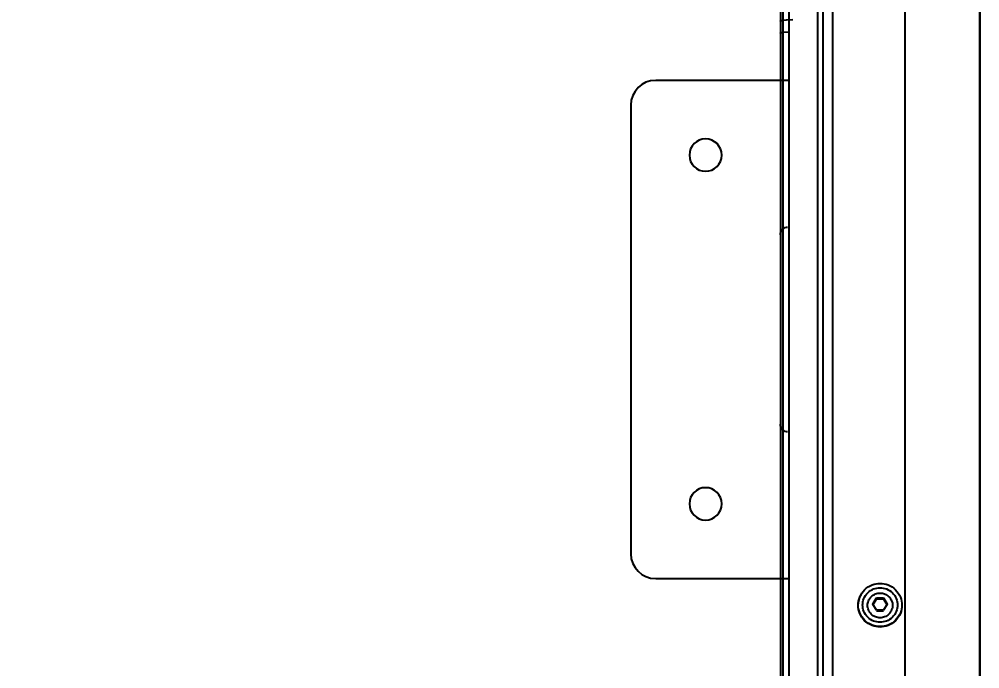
# Model space of a CAD drawing. Header units: millimetres. Extents: x 3109 to 13995, y 24552 to 39949.
# Drawn here: x 8411.8 to 8797.1, y 30964.3 to 31225.1 of the extents above; entities that cross this region are included whole.
import ezdxf

# ---------------------------------------------------------------- set-up
doc = ezdxf.new("R2010")
doc.units = ezdxf.units.MM
doc.header["$LTSCALE"] = 3
doc.layers.add('DomyÅ›lny', color=7, linetype='Continuous')
doc.styles.get("Standard").update_dxf_attribs({"font": 'arial.ttf'})
doc.dimstyles.new('MATEUSZ', dxfattribs={"dimtxt": 35, "dimasz": 16, "dimexe": 0.18, "dimexo": 0.0625, "dimgap": 0.09, "dimtad": 0, "dimdec": 0, "dimdsep": 46, "dimtxsty": 'Standard', "dimblk": 'DOT', "dimcen": 0.09, "dimse1": 1, "dimse2": 1, "dimadec": 0, "dimazin": 0, "dimtfac": 1, "dimtdec": 0, "dimtofl": 0, "dimtmove": 0, "dimatfit": 3, "dimfxl": 1, "dimtolj": 1, "dimtzin": 0, "dimlwd": 9, "dimlwe": 9, "dimarcsym": 0})

# ---------------------------------------------------------------- blocks, each defined once
blk = doc.blocks.new('_Dot')
at = {"color": 0, "linetype": 'ByBlock', "lineweight": -2}
blk.add_line((-0.5, 0), (-1, 0), dxfattribs=at)
at = {"color": 0, "linetype": 'ByBlock', "const_width": 0.5}
blk.add_lwpolyline([(-0.25, 0, 1), (0.25, 0, 1)], format="xyb", close=True, dxfattribs=at)
blk = doc.blocks.new('*D38')
at = {"color": 0, "lineweight": 9, "transparency": 16777216}
for p, q in [((8077.29, 31459.54), (8077.29, 30312.97)), ((8077.29, 28865.94), (8077.29, 30012.52))]:
    blk.add_line(p, q, dxfattribs=at)
at = {"layer": 'Defpoints', "color": 0, "transparency": 16777216}
for p in [(8767.1, 31475.54), (8077.29, 28849.94), (8767.1, 28849.94)]:
    blk.add_point(p, dxfattribs=at)
at = {"color": 0, "lineweight": 9, "transparency": 16777216, "xscale": 16, "yscale": 16, "zscale": 16}
for p, rotation in [((8077.29, 31475.54), 90), ((8077.29, 28849.94), 270)]:
    blk.add_blockref('_Dot', p, dxfattribs=dict(at, rotation=rotation))
at = {"color": 0, "transparency": 16777216, "insert": (8077.29, 30162.74), "char_height": 100, "attachment_point": 5, "rotation": 90}
blk.add_mtext('\\A1;2626', dxfattribs=at)

msp = doc.modelspace()

# ---------------------------------------------------------------- linework, layer by layer
at = {"layer": 'DomyÅ›lny'}
for p, q in [((8767.1, 31475.54), (8767.1, 28851.33)), ((8732.1, 28924.22), (8732.1, 31433.56)), ((8734.1, 31433.56), (8734.1, 28924.22)), ((8737.99, 31434.38), (8737.99, 28925.04)), ((8797.1, 28927.02), (8797.1, 31432.4)), ((8797.1, 31432.12), (8797.1, 28926.74)), ((8717.1, 31353), (8717.1, 29000.37)), ((8718.12, 31353.34), (8718.12, 29000.71)), ((8720.6, 29000.85), (8720.6, 31353.49)), ((8720.6, 31200.52), (8667.1, 31200.52)), ((8657.1, 31190.52), (8657.1, 31010.52)), ((8667.1, 31000.52), (8720.6, 31000.52)), ((8754.21, 30989.91), (8755.66, 30992.39)), ((8755.66, 30992.39), (8758.54, 30992.39)), ((8758.54, 30992.39), (8759.99, 30989.91)), ((8758.54, 30987.44), (8755.66, 30987.44))]:
    msp.add_line(p, q, dxfattribs=at)
for points in [[(8717.07, 31224.24, 0), (8717.08, 31224.26, 0), (8717.08, 31224.27, 0), (8717.09, 31224.29, 0), (8717.09, 31224.31, 0), (8717.11, 31224.32, 0), (8717.12, 31224.34, 0), (8717.16, 31224.37, 0), (8717.21, 31224.4, 0), (8717.34, 31224.47, 0), (8717.52, 31224.53, 0), (8718.04, 31224.65, 0), (8719.56, 31224.85, 0), (8722.07, 31224.94, 0)], [(8717.1, 31219.5, 0), (8717.1, 31219.51, 0), (8717.1, 31219.51, 0), (8717.1, 31219.52, 0), (8717.11, 31219.54, 0), (8717.11, 31219.55, 0), (8717.12, 31219.56, 0), (8717.13, 31219.57, 0), (8717.16, 31219.59, 0), (8717.2, 31219.62, 0), (8717.29, 31219.66, 0), (8717.57, 31219.74, 0), (8718.42, 31219.88, 0), (8720.35, 31219.97, 0)], [(8748.35, 30989.75, 0), (8748.42, 30990.86, 0), (8748.65, 30992.01, 0), (8749.05, 30993.15, 0), (8749.63, 30994.26, 0)], [(8757.1, 30984.8, 0), (8756.65, 30984.82, 0), (8756.19, 30984.88, 0), (8755.72, 30984.99, 0), (8755.26, 30985.14, 0), (8754.8, 30985.35, 0), (8754.36, 30985.6, 0), (8753.95, 30985.9, 0), (8753.56, 30986.25, 0), (8753.22, 30986.63, 0), (8752.91, 30987.04, 0), (8752.66, 30987.47, 0), (8752.45, 30987.92, 0), (8752.29, 30988.38, 0), (8752.18, 30988.85, 0), (8752.12, 30989.3, 0), (8752.1, 30989.75, 0), (8752.12, 30990.19, 0), (8752.18, 30990.65, 0), (8752.29, 30991.11, 0), (8752.45, 30991.57, 0), (8752.66, 30992.02, 0), (8752.91, 30992.46, 0), (8753.22, 30992.87, 0), (8753.56, 30993.25, 0), (8753.95, 30993.59, 0), (8754.36, 30993.89, 0), (8754.8, 30994.15, 0), (8755.26, 30994.35, 0), (8755.72, 30994.51, 0), (8756.19, 30994.62, 0), (8756.65, 30994.68, 0), (8757.1, 30994.7, 0)], [(8757.1, 30994.7, 0), (8757.55, 30994.68, 0), (8758.01, 30994.62, 0), (8758.47, 30994.51, 0), (8758.94, 30994.35, 0), (8759.39, 30994.15, 0), (8759.83, 30993.89, 0), (8760.25, 30993.59, 0), (8760.63, 30993.25, 0), (8760.98, 30992.87, 0), (8761.28, 30992.46, 0), (8761.54, 30992.02, 0), (8761.75, 30991.57, 0), (8761.91, 30991.11, 0), (8762.02, 30990.65, 0), (8762.08, 30990.19, 0), (8762.1, 30989.75, 0), (8762.08, 30989.3, 0), (8762.02, 30988.85, 0), (8761.91, 30988.38, 0), (8761.75, 30987.92, 0), (8761.54, 30987.47, 0), (8761.28, 30987.04, 0), (8760.98, 30986.63, 0), (8760.63, 30986.25, 0), (8760.25, 30985.9, 0), (8759.83, 30985.6, 0), (8759.39, 30985.35, 0), (8758.94, 30985.14, 0), (8758.47, 30984.99, 0), (8758.01, 30984.88, 0), (8757.55, 30984.82, 0), (8757.1, 30984.8, 0)], [(8765.85, 30989.75, 0), (8765.81, 30988.97, 0), (8765.7, 30988.17, 0), (8765.51, 30987.36, 0), (8765.23, 30986.56, 0), (8764.87, 30985.77, 0), (8764.42, 30985.01, 0), (8763.89, 30984.29, 0), (8763.29, 30983.62, 0), (8762.61, 30983.02, 0), (8761.89, 30982.49, 0), (8761.12, 30982.05, 0), (8760.32, 30981.69, 0), (8759.51, 30981.42, 0), (8758.69, 30981.23, 0), (8757.88, 30981.12, 0), (8757.1, 30981.08, 0), (8756.31, 30981.12, 0), (8755.51, 30981.23, 0), (8754.69, 30981.42, 0), (8753.88, 30981.69, 0), (8753.08, 30982.05, 0), (8752.31, 30982.49, 0), (8751.58, 30983.02, 0), (8750.91, 30983.62, 0), (8750.31, 30984.29, 0), (8749.77, 30985.01, 0), (8749.33, 30985.77, 0), (8748.96, 30986.56, 0), (8748.69, 30987.36, 0), (8748.49, 30988.17, 0), (8748.38, 30988.97, 0), (8748.35, 30989.75, 0)], [(8754.21, 30990.27, 0), (8755.66, 30992.75, 0)], [(8755.66, 30987.79, 0), (8754.21, 30990.27, 0)], [(8755.66, 30992.75, 0), (8758.54, 30992.75, 0)], [(8758.54, 30992.75, 0), (8759.99, 30990.27, 0)], [(8759.99, 30990.27, 0), (8758.54, 30987.79, 0)], [(8758.54, 30987.79, 0), (8755.66, 30987.79, 0)]]:
    msp.add_polyline3d(points, dxfattribs=at)
for points in [[(8757.1, 30998.58, 0), (8757.88, 30998.54, 0), (8758.69, 30998.43, 0), (8759.51, 30998.24, 0), (8760.32, 30997.97, 0), (8761.12, 30997.61, 0), (8761.89, 30997.17, 0), (8762.61, 30996.64, 0), (8763.29, 30996.04, 0), (8763.89, 30995.38, 0), (8764.42, 30994.66, 0), (8764.87, 30993.89, 0), (8765.23, 30993.1, 0), (8765.51, 30992.3, 0), (8765.7, 30991.49, 0), (8765.81, 30990.69, 0), (8765.85, 30989.91, 0), (8765.81, 30989.14, 0), (8765.7, 30988.34, 0), (8765.51, 30987.53, 0), (8765.23, 30986.72, 0), (8764.87, 30985.93, 0), (8764.42, 30985.17, 0), (8763.89, 30984.45, 0), (8763.29, 30983.79, 0), (8762.61, 30983.19, 0), (8761.89, 30982.66, 0), (8761.12, 30982.22, 0), (8760.32, 30981.86, 0), (8759.51, 30981.58, 0), (8758.69, 30981.39, 0), (8757.88, 30981.28, 0), (8757.1, 30981.25, 0), (8756.31, 30981.28, 0), (8755.51, 30981.39, 0), (8754.69, 30981.58, 0), (8753.88, 30981.86, 0), (8753.08, 30982.22, 0), (8752.31, 30982.66, 0), (8751.58, 30983.19, 0), (8750.91, 30983.79, 0), (8750.31, 30984.45, 0), (8749.77, 30985.17, 0), (8749.33, 30985.93, 0), (8748.96, 30986.72, 0), (8748.69, 30987.53, 0), (8748.49, 30988.34, 0), (8748.38, 30989.14, 0), (8748.35, 30989.91, 0), (8748.38, 30990.69, 0), (8748.49, 30991.49, 0), (8748.69, 30992.3, 0), (8748.96, 30993.1, 0), (8749.33, 30993.89, 0), (8749.77, 30994.66, 0), (8750.31, 30995.38, 0), (8750.91, 30996.04, 0), (8751.58, 30996.64, 0), (8752.31, 30997.17, 0), (8753.08, 30997.61, 0), (8753.88, 30997.97, 0), (8754.69, 30998.24, 0), (8755.51, 30998.43, 0), (8756.31, 30998.54, 0)], [(8757.1, 30996.85, 0), (8757.73, 30996.82, 0), (8758.37, 30996.73, 0), (8759.02, 30996.58, 0), (8759.68, 30996.36, 0), (8760.31, 30996.07, 0), (8760.93, 30995.72, 0), (8761.51, 30995.3, 0), (8762.05, 30994.82, 0), (8762.53, 30994.28, 0), (8762.96, 30993.71, 0), (8763.32, 30993.1, 0), (8763.61, 30992.47, 0), (8763.83, 30991.82, 0), (8763.98, 30991.18, 0), (8764.07, 30990.54, 0), (8764.1, 30989.91, 0), (8764.07, 30989.29, 0), (8763.98, 30988.65, 0), (8763.83, 30988.01, 0), (8763.61, 30987.36, 0), (8763.32, 30986.73, 0), (8762.96, 30986.12, 0), (8762.53, 30985.55, 0), (8762.05, 30985.01, 0), (8761.51, 30984.53, 0), (8760.93, 30984.11, 0), (8760.31, 30983.76, 0), (8759.68, 30983.47, 0), (8759.02, 30983.25, 0), (8758.37, 30983.1, 0), (8757.73, 30983.01, 0), (8757.1, 30982.98, 0), (8756.47, 30983.01, 0), (8755.82, 30983.1, 0), (8755.17, 30983.25, 0), (8754.52, 30983.47, 0), (8753.88, 30983.76, 0), (8753.27, 30984.11, 0), (8752.69, 30984.53, 0), (8752.15, 30985.01, 0), (8751.66, 30985.55, 0), (8751.24, 30986.12, 0), (8750.88, 30986.73, 0), (8750.59, 30987.36, 0), (8750.37, 30988.01, 0), (8750.22, 30988.65, 0), (8750.13, 30989.29, 0), (8750.1, 30989.91, 0), (8750.13, 30990.54, 0), (8750.22, 30991.18, 0), (8750.37, 30991.82, 0), (8750.59, 30992.47, 0), (8750.88, 30993.1, 0), (8751.24, 30993.71, 0), (8751.66, 30994.28, 0), (8752.15, 30994.82, 0), (8752.69, 30995.3, 0), (8753.27, 30995.72, 0), (8753.88, 30996.07, 0), (8754.52, 30996.36, 0), (8755.17, 30996.58, 0), (8755.82, 30996.73, 0), (8756.47, 30996.82, 0)]]:
    msp.add_polyline3d(points, close=True, dxfattribs=at)
for centre, radius, start, end in [((8667.1, 31190.52), 10, 90, 180), ((8687.1, 31170.52), 6.5, 0, 180), ((8687.1, 31170.52), 6.5, 180, 0), ((8687.1, 31170.52), 6.5, 180, 0), ((8720, 31138.52), 3, 90, 180), ((8720, 31062.52), 3, 180, 270), ((8687.1, 31030.52), 6.5, 0, 180), ((8687.1, 31030.52), 6.5, 180, 0), ((8667.1, 31010.52), 10, 180, 270)]:
    msp.add_arc(centre, radius, start, end, dxfattribs=at)

# ---------------------------------------------------------------- dimensions: what is measured, and where the dimension line sits
dim = msp.add_linear_dim(base=(8077.29, 28849.94), p1=(8767.1, 31475.54), p2=(8767.1, 28849.94), angle=90, dimstyle='MATEUSZ', override={"dimtxt": 100})
dim.commit()
dim.dimension.update_dxf_attribs({"geometry": '*D38', "text_midpoint": (8077.29, 30162.74)})

doc.saveas('drawing.dxf')
